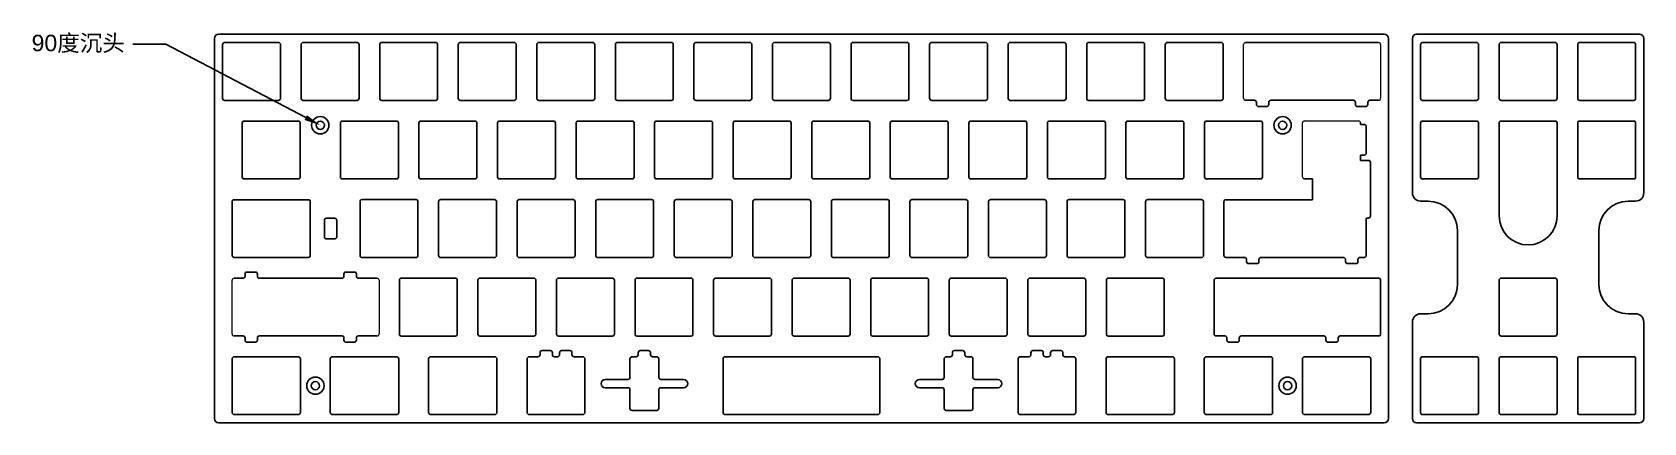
# Model space of a CAD drawing. Header units: millimetres. Extents: x -30 to 361, y 11 to 106.
import ezdxf
from ezdxf import colors
from ezdxf.entities.mleader import LeaderData, LeaderLine
from ezdxf.math import Vec2, Vec3

# ---------------------------------------------------------------- set-up
doc = ezdxf.new("R2010")
doc.units = ezdxf.units.MM
doc.layers.add('JELLY-00-00-06_PBL1', color=7, linetype='Continuous')
doc.layers.add('Visible_Pen_No__7', color=7, linetype='Continuous', lineweight=18)
doc.styles.get("Standard").update_dxf_attribs({"font": 'arial.ttf'})

msp = doc.modelspace()

# ---------------------------------------------------------------- linework, layer by layer
for p, q in [((15.67, 105.59), (298.37, 105.59)), ((306.18, 105.59), (360.28, 105.59)), ((14.67, 12.39), (14.67, 104.59)), ((299.37, 12.39), (299.37, 104.59)), ((305.18, 67.14), (305.18, 104.59)), ((361.28, 104.59), (361.28, 67.14)), ((326.21, 84.07), (326.21, 61.54)), ((339.76, 84.57), (326.71, 84.57)), ((340.26, 61.54), (340.26, 84.07)), ((18.95, 64.99), (18.95, 51.99)), ((37.42, 65.49), (19.45, 65.49)), ((37.92, 51.99), (37.92, 64.99)), ((308.98, 65.14), (307.18, 65.14)), ((357.48, 65.14), (359.28, 65.14)), ((41.32, 56.49), (41.32, 60.49)), ((41.82, 60.99), (43.82, 60.99)), ((44.32, 60.49), (44.32, 56.49)), ((43.82, 55.99), (41.82, 55.99)), ((316.08, 58.04), (316.08, 44.92)), ((350.38, 58.04), (350.38, 44.92)), ((19.45, 51.49), (37.42, 51.49)), ((305.18, 12.39), (305.18, 35.82)), ((308.98, 37.82), (307.18, 37.82)), ((357.48, 37.82), (359.28, 37.82)), ((361.28, 12.39), (361.28, 35.82)), ((19.45, 27.39), (35.03, 27.39)), ((43.27, 27.39), (58.85, 27.39)), ((67.08, 27.39), (82.66, 27.39)), ((175.53, 27.39), (138.51, 27.39)), ((246.97, 27.39), (231.38, 27.39)), ((270.78, 27.39), (255.2, 27.39)), ((294.59, 27.39), (279.01, 27.39)), ((18.95, 13.89), (18.95, 26.89)), ((35.53, 13.89), (35.53, 26.89)), ((42.77, 13.89), (42.77, 26.89)), ((59.35, 13.89), (59.35, 26.89)), ((66.58, 13.89), (66.58, 26.89)), ((83.16, 13.89), (83.16, 26.89)), ((138.01, 13.89), (138.01, 26.89)), ((176.03, 13.89), (176.03, 26.89)), ((230.88, 26.89), (230.88, 13.89)), ((247.47, 13.89), (247.47, 26.89)), ((254.7, 26.89), (254.7, 13.89)), ((271.28, 13.89), (271.28, 26.89)), ((278.51, 26.89), (278.51, 13.89)), ((295.09, 13.89), (295.09, 26.89)), ((35.03, 13.39), (19.45, 13.39)), ((58.85, 13.39), (43.27, 13.39)), ((82.66, 13.39), (67.08, 13.39)), ((175.53, 13.39), (138.51, 13.39)), ((231.38, 13.39), (246.97, 13.39)), ((255.2, 13.39), (270.78, 13.39)), ((279.01, 13.39), (294.59, 13.39)), ((298.37, 11.39), (15.67, 11.39)), ((360.28, 11.39), (306.18, 11.39))]:
    msp.add_line(p, q)
at = {"color": 51, "linetype": 'Continuous', "true_color": 0xf7f281}
for p, q in [((264.72, 103.59), (296.97, 103.59)), ((270.85, 89.59), (290.85, 89.59)), ((268.47, 51.49), (288.47, 51.49)), ((115.43, 26.89), (115.43, 22.39)), ((122.43, 22.39), (122.43, 26.89)), ((191.62, 22.39), (191.62, 26.89)), ((198.62, 26.89), (198.62, 22.39))]:
    msp.add_line(p, q, dxfattribs=at)
at = {"color": 51, "true_color": 0xf7f281}
for p, q in [((266.85, 89.59), (264.72, 89.59)), ((267.35, 88.59), (267.35, 89.09)), ((267.85, 88.09), (269.85, 88.09)), ((270.35, 88.59), (270.35, 89.09)), ((291.35, 88.59), (291.35, 89.09)), ((291.85, 88.09), (293.85, 88.09)), ((294.35, 88.59), (294.35, 89.09)), ((294.85, 89.59), (296.97, 89.59)), ((292.61, 84.09), (292.61, 83.74)), ((293.49, 83.74), (292.61, 83.74)), ((293.99, 76.8), (293.99, 83.24)), ((292.61, 76.3), (293.49, 76.3)), ((292.61, 75.02), (292.61, 76.3)), ((294.49, 75.02), (292.61, 75.02)), ((294.99, 74.52), (294.99, 61.52)), ((259.46, 64.99), (259.46, 51.99)), ((259.96, 65.49), (280.99, 65.49)), ((293.99, 61.02), (294.49, 61.02)), ((293.99, 61.02), (293.99, 51.99)), ((264.97, 50.49), (264.97, 50.99)), ((267.97, 50.49), (267.97, 50.99)), ((288.97, 50.49), (288.97, 50.99)), ((291.97, 50.49), (291.97, 50.99)), ((292.47, 51.49), (293.49, 51.49)), ((22.08, 47.44), (22.08, 46.94)), ((22.58, 47.94), (24.58, 47.94)), ((25.08, 47.44), (25.08, 46.94)), ((46.08, 47.44), (46.08, 46.94)), ((46.58, 47.94), (48.58, 47.94)), ((49.08, 47.44), (49.08, 46.94)), ((265.47, 49.99), (267.47, 49.99)), ((289.47, 49.99), (291.47, 49.99)), ((19.45, 46.44), (21.58, 46.44)), ((25.58, 46.44), (45.58, 46.44)), ((49.58, 46.44), (54.08, 46.44)), ((257.08, 45.94), (257.08, 32.94)), ((296.97, 46.44), (257.58, 46.44)), ((297.47, 32.94), (297.47, 45.94)), ((19.45, 32.44), (21.58, 32.44)), ((22.08, 31.44), (22.08, 31.94)), ((25.08, 31.44), (25.08, 31.94)), ((25.58, 32.44), (45.58, 32.44)), ((46.08, 31.44), (46.08, 31.94)), ((49.08, 31.44), (49.08, 31.94)), ((49.58, 32.44), (54.08, 32.44)), ((259.7, 32.44), (257.58, 32.44)), ((260.2, 31.44), (260.2, 31.94)), ((263.2, 31.44), (263.2, 31.94)), ((263.7, 32.44), (283.7, 32.44)), ((284.2, 31.44), (284.2, 31.94)), ((287.2, 31.44), (287.2, 31.94)), ((296.97, 32.44), (287.7, 32.44)), ((22.58, 30.94), (24.58, 30.94)), ((46.58, 30.94), (48.58, 30.94)), ((90.99, 27.39), (93.12, 27.39)), ((93.62, 28.39), (93.62, 27.89)), ((94.12, 28.89), (96.12, 28.89)), ((96.62, 28.39), (96.62, 27.89)), ((97.12, 27.39), (97.87, 27.39)), ((98.37, 28.39), (98.37, 27.89)), ((98.87, 28.89), (100.87, 28.89)), ((101.37, 28.39), (101.37, 27.89)), ((101.87, 27.39), (103.99, 27.39)), ((116.93, 27.39), (115.93, 27.39)), ((117.43, 28.39), (117.43, 27.89)), ((119.93, 28.89), (117.93, 28.89)), ((120.43, 28.39), (120.43, 27.89)), ((120.93, 27.39), (121.93, 27.39)), ((193.12, 27.39), (192.12, 27.39)), ((193.62, 28.39), (193.62, 27.89)), ((194.12, 28.89), (196.12, 28.89)), ((196.62, 28.39), (196.62, 27.89)), ((197.12, 27.39), (198.12, 27.39)), ((212.17, 27.39), (210.05, 27.39)), ((212.67, 28.39), (212.67, 27.89)), ((213.17, 28.89), (215.17, 28.89)), ((215.67, 28.39), (215.67, 27.89)), ((216.93, 27.39), (216.17, 27.39)), ((217.43, 28.39), (217.43, 27.89)), ((219.93, 28.89), (217.93, 28.89)), ((220.43, 28.39), (220.43, 27.89)), ((220.93, 27.39), (223.05, 27.39)), ((260.7, 30.94), (262.7, 30.94)), ((284.7, 30.94), (286.7, 30.94)), ((90.49, 13.89), (90.49, 26.89)), ((104.49, 26.89), (104.49, 13.89)), ((209.55, 26.89), (209.55, 13.89)), ((223.55, 13.89), (223.55, 26.89)), ((108.43, 20.89), (108.43, 20.89)), ((114.93, 21.89), (109.43, 21.89)), ((109.43, 19.89), (114.93, 19.89)), ((122.93, 21.89), (128.43, 21.89)), ((128.43, 19.89), (122.93, 19.89)), ((129.43, 20.89), (129.43, 20.89)), ((184.62, 20.89), (184.62, 20.89)), ((191.12, 21.89), (185.62, 21.89)), ((185.62, 19.89), (191.12, 19.89)), ((199.12, 21.89), (204.62, 21.89)), ((204.62, 19.89), (199.12, 19.89)), ((205.62, 20.89), (205.62, 20.89)), ((115.43, 19.39), (115.43, 14.89)), ((122.43, 14.89), (122.43, 19.39)), ((191.62, 14.89), (191.62, 19.39)), ((198.62, 19.39), (198.62, 14.89)), ((103.99, 13.39), (90.99, 13.39)), ((115.93, 14.39), (121.93, 14.39)), ((198.12, 14.39), (192.12, 14.39)), ((210.05, 13.39), (223.05, 13.39))]:
    msp.add_line(p, q, dxfattribs=at)
for points in [[(17.15, 89.57), (30.2, 89.57, 0.414214), (30.7, 90.07), (30.7, 103.12, 0.414214), (30.2, 103.62), (17.15, 103.62, 0.414214), (16.65, 103.12), (16.65, 90.07, 0.414214)], [(36.2, 89.57), (49.25, 89.57, 0.414214), (49.75, 90.07), (49.75, 103.12, 0.414214), (49.25, 103.62), (36.2, 103.62, 0.414214), (35.7, 103.12), (35.7, 90.07, 0.414214)], [(55.25, 89.57), (68.3, 89.57, 0.414214), (68.8, 90.07), (68.8, 103.12, 0.414214), (68.3, 103.62), (55.25, 103.62, 0.414214), (54.75, 103.12), (54.75, 90.07, 0.414214)], [(74.3, 89.57), (87.35, 89.57, 0.414214), (87.85, 90.07), (87.85, 103.12, 0.414214), (87.35, 103.62), (74.3, 103.62, 0.414214), (73.8, 103.12), (73.8, 90.07, 0.414214)], [(93.35, 89.57), (106.4, 89.57, 0.414214), (106.9, 90.07), (106.9, 103.12, 0.414214), (106.4, 103.62), (93.35, 103.62, 0.414214), (92.85, 103.12), (92.85, 90.07, 0.414214)], [(112.4, 89.57), (125.45, 89.57, 0.414214), (125.95, 90.07), (125.95, 103.12, 0.414214), (125.45, 103.62), (112.4, 103.62, 0.414214), (111.9, 103.12), (111.9, 90.07, 0.414214)], [(131.45, 89.57), (144.5, 89.57, 0.414214), (145, 90.07), (145, 103.12, 0.414214), (144.5, 103.62), (131.45, 103.62, 0.414214), (130.95, 103.12), (130.95, 90.07, 0.414214)], [(150.5, 89.57), (163.55, 89.57, 0.414214), (164.05, 90.07), (164.05, 103.12, 0.414214), (163.55, 103.62), (150.5, 103.62, 0.414214), (150, 103.12), (150, 90.07, 0.414214)], [(169.55, 89.57), (182.6, 89.57, 0.414214), (183.1, 90.07), (183.1, 103.12, 0.414214), (182.6, 103.62), (169.55, 103.62, 0.414214), (169.05, 103.12), (169.05, 90.07, 0.414214)], [(188.6, 89.57), (201.65, 89.57, 0.414214), (202.15, 90.07), (202.15, 103.12, 0.414214), (201.65, 103.62), (188.6, 103.62, 0.414214), (188.1, 103.12), (188.1, 90.07, 0.414214)], [(207.65, 89.57), (220.7, 89.57, 0.414214), (221.2, 90.07), (221.2, 103.12, 0.414214), (220.7, 103.62), (207.65, 103.62, 0.414214), (207.15, 103.12), (207.15, 90.07, 0.414214)], [(226.7, 89.57), (239.75, 89.57, 0.414214), (240.25, 90.07), (240.25, 103.12, 0.414214), (239.75, 103.62), (226.7, 103.62, 0.414214), (226.2, 103.12), (226.2, 90.07, 0.414214)], [(245.75, 89.57), (258.8, 89.57, 0.414214), (259.3, 90.07), (259.3, 103.12, 0.414214), (258.8, 103.62), (245.75, 103.62, 0.414214), (245.25, 103.12), (245.25, 90.07, 0.414214)], [(307.66, 89.57), (320.71, 89.57, 0.414214), (321.21, 90.07), (321.21, 103.12, 0.414214), (320.71, 103.62), (307.66, 103.62, 0.414214), (307.16, 103.12), (307.16, 90.07, 0.414214)], [(326.71, 89.57), (339.76, 89.57, 0.414214), (340.26, 90.07), (340.26, 103.12, 0.414214), (339.76, 103.62), (326.71, 103.62, 0.414214), (326.21, 103.12), (326.21, 90.07, 0.414214)], [(345.76, 89.57), (358.81, 89.57, 0.414214), (359.31, 90.07), (359.31, 103.12, 0.414214), (358.81, 103.62), (345.76, 103.62, 0.414214), (345.26, 103.12), (345.26, 90.07, 0.414214)], [(21.91, 70.52), (34.96, 70.52, 0.414214), (35.46, 71.02), (35.46, 84.07, 0.414214), (34.96, 84.57), (21.91, 84.57, 0.414214), (21.41, 84.07), (21.41, 71.02, 0.414214)], [(45.72, 70.52), (58.77, 70.52, 0.414214), (59.27, 71.02), (59.27, 84.07, 0.414214), (58.77, 84.57), (45.72, 84.57, 0.414214), (45.22, 84.07), (45.22, 71.02, 0.414214)], [(64.77, 70.52), (77.82, 70.52, 0.414214), (78.32, 71.02), (78.32, 84.07, 0.414214), (77.82, 84.57), (64.77, 84.57, 0.414214), (64.27, 84.07), (64.27, 71.02, 0.414214)], [(83.82, 70.52), (96.87, 70.52, 0.414214), (97.37, 71.02), (97.37, 84.07, 0.414214), (96.87, 84.57), (83.82, 84.57, 0.414214), (83.32, 84.07), (83.32, 71.02, 0.414214)], [(102.87, 70.52), (115.92, 70.52, 0.414214), (116.42, 71.02), (116.42, 84.07, 0.414214), (115.92, 84.57), (102.87, 84.57, 0.414214), (102.37, 84.07), (102.37, 71.02, 0.414214)], [(121.92, 70.52), (134.97, 70.52, 0.414214), (135.47, 71.02), (135.47, 84.07, 0.414214), (134.97, 84.57), (121.92, 84.57, 0.414214), (121.42, 84.07), (121.42, 71.02, 0.414214)], [(140.97, 70.52), (154.02, 70.52, 0.414214), (154.52, 71.02), (154.52, 84.07, 0.414214), (154.02, 84.57), (140.97, 84.57, 0.414214), (140.47, 84.07), (140.47, 71.02, 0.414214)], [(160.02, 70.52), (173.07, 70.52, 0.414214), (173.57, 71.02), (173.57, 84.07, 0.414214), (173.07, 84.57), (160.02, 84.57, 0.414214), (159.52, 84.07), (159.52, 71.02, 0.414214)], [(179.07, 70.52), (192.12, 70.52, 0.414214), (192.62, 71.02), (192.62, 84.07, 0.414214), (192.12, 84.57), (179.07, 84.57, 0.414214), (178.57, 84.07), (178.57, 71.02, 0.414214)], [(198.12, 70.52), (211.17, 70.52, 0.414214), (211.67, 71.02), (211.67, 84.07, 0.414214), (211.17, 84.57), (198.12, 84.57, 0.414214), (197.62, 84.07), (197.62, 71.02, 0.414214)], [(217.17, 70.52), (230.22, 70.52, 0.414214), (230.72, 71.02), (230.72, 84.07, 0.414214), (230.22, 84.57), (217.17, 84.57, 0.414214), (216.67, 84.07), (216.67, 71.02, 0.414214)], [(236.22, 70.52), (249.27, 70.52, 0.414214), (249.77, 71.02), (249.77, 84.07, 0.414214), (249.27, 84.57), (236.22, 84.57, 0.414214), (235.72, 84.07), (235.72, 71.02, 0.414214)], [(255.27, 70.52), (268.32, 70.52, 0.414214), (268.82, 71.02), (268.82, 84.07, 0.414214), (268.32, 84.57), (255.27, 84.57, 0.414214), (254.77, 84.07), (254.77, 71.02, 0.414214)], [(307.66, 70.52), (320.71, 70.52, 0.414214), (321.21, 71.02), (321.21, 84.07, 0.414214), (320.71, 84.57), (307.66, 84.57, 0.414214), (307.16, 84.07), (307.16, 71.02, 0.414214)], [(345.76, 70.52), (358.81, 70.52, 0.414214), (359.31, 71.02), (359.31, 84.07, 0.414214), (358.81, 84.57), (345.76, 84.57, 0.414214), (345.26, 84.07), (345.26, 71.02, 0.414214)], [(50.48, 51.47), (63.53, 51.47, 0.414214), (64.03, 51.97), (64.03, 65.02, 0.414214), (63.53, 65.52), (50.48, 65.52, 0.414214), (49.98, 65.02), (49.98, 51.97, 0.414214)], [(69.53, 51.47), (82.58, 51.47, 0.414214), (83.08, 51.97), (83.08, 65.02, 0.414214), (82.58, 65.52), (69.53, 65.52, 0.414214), (69.03, 65.02), (69.03, 51.97, 0.414214)], [(88.58, 51.47), (101.63, 51.47, 0.414214), (102.13, 51.97), (102.13, 65.02, 0.414214), (101.63, 65.52), (88.58, 65.52, 0.414214), (88.08, 65.02), (88.08, 51.97, 0.414214)], [(107.63, 51.47), (120.68, 51.47, 0.414214), (121.18, 51.97), (121.18, 65.02, 0.414214), (120.68, 65.52), (107.63, 65.52, 0.414214), (107.13, 65.02), (107.13, 51.97, 0.414214)], [(126.68, 51.47), (139.73, 51.47, 0.414214), (140.23, 51.97), (140.23, 65.02, 0.414214), (139.73, 65.52), (126.68, 65.52, 0.414214), (126.18, 65.02), (126.18, 51.97, 0.414214)], [(145.73, 51.47), (158.78, 51.47, 0.414214), (159.28, 51.97), (159.28, 65.02, 0.414214), (158.78, 65.52), (145.73, 65.52, 0.414214), (145.23, 65.02), (145.23, 51.97, 0.414214)], [(164.78, 51.47), (177.83, 51.47, 0.414214), (178.33, 51.97), (178.33, 65.02, 0.414214), (177.83, 65.52), (164.78, 65.52, 0.414214), (164.28, 65.02), (164.28, 51.97, 0.414214)], [(183.83, 51.47), (196.88, 51.47, 0.414214), (197.38, 51.97), (197.38, 65.02, 0.414214), (196.88, 65.52), (183.83, 65.52, 0.414214), (183.33, 65.02), (183.33, 51.97, 0.414214)], [(202.88, 51.47), (215.93, 51.47, 0.414214), (216.43, 51.97), (216.43, 65.02, 0.414214), (215.93, 65.52), (202.88, 65.52, 0.414214), (202.38, 65.02), (202.38, 51.97, 0.414214)], [(221.93, 51.47), (234.98, 51.47, 0.414214), (235.48, 51.97), (235.48, 65.02, 0.414214), (234.98, 65.52), (221.93, 65.52, 0.414214), (221.43, 65.02), (221.43, 51.97, 0.414214)], [(240.98, 51.47), (254.03, 51.47, 0.414214), (254.53, 51.97), (254.53, 65.02, 0.414214), (254.03, 65.52), (240.98, 65.52, 0.414214), (240.48, 65.02), (240.48, 51.97, 0.414214)], [(60.01, 32.42), (73.06, 32.42, 0.414214), (73.56, 32.92), (73.56, 45.97, 0.414214), (73.06, 46.47), (60.01, 46.47, 0.414214), (59.51, 45.97), (59.51, 32.92, 0.414214)], [(79.06, 32.42), (92.11, 32.42, 0.414214), (92.61, 32.92), (92.61, 45.97, 0.414214), (92.11, 46.47), (79.06, 46.47, 0.414214), (78.56, 45.97), (78.56, 32.92, 0.414214)], [(98.11, 32.42), (111.16, 32.42, 0.414214), (111.66, 32.92), (111.66, 45.97, 0.414214), (111.16, 46.47), (98.11, 46.47, 0.414214), (97.61, 45.97), (97.61, 32.92, 0.414214)], [(117.16, 32.42), (130.21, 32.42, 0.414214), (130.71, 32.92), (130.71, 45.97, 0.414214), (130.21, 46.47), (117.16, 46.47, 0.414214), (116.66, 45.97), (116.66, 32.92, 0.414214)], [(136.21, 32.42), (149.26, 32.42, 0.414214), (149.76, 32.92), (149.76, 45.97, 0.414214), (149.26, 46.47), (136.21, 46.47, 0.414214), (135.71, 45.97), (135.71, 32.92, 0.414214)], [(155.26, 32.42), (168.31, 32.42, 0.414214), (168.81, 32.92), (168.81, 45.97, 0.414214), (168.31, 46.47), (155.26, 46.47, 0.414214), (154.76, 45.97), (154.76, 32.92, 0.414214)], [(174.31, 32.42), (187.36, 32.42, 0.414214), (187.86, 32.92), (187.86, 45.97, 0.414214), (187.36, 46.47), (174.31, 46.47, 0.414214), (173.81, 45.97), (173.81, 32.92, 0.414214)], [(193.36, 32.42), (206.41, 32.42, 0.414214), (206.91, 32.92), (206.91, 45.97, 0.414214), (206.41, 46.47), (193.36, 46.47, 0.414214), (192.86, 45.97), (192.86, 32.92, 0.414214)], [(212.41, 32.42), (225.46, 32.42, 0.414214), (225.96, 32.92), (225.96, 45.97, 0.414214), (225.46, 46.47), (212.41, 46.47, 0.414214), (211.91, 45.97), (211.91, 32.92, 0.414214)], [(231.46, 32.42), (244.51, 32.42, 0.414214), (245.01, 32.92), (245.01, 45.97, 0.414214), (244.51, 46.47), (231.46, 46.47, 0.414214), (230.96, 45.97), (230.96, 32.92, 0.414214)], [(326.71, 32.42), (339.76, 32.42, 0.414214), (340.26, 32.92), (340.26, 45.97, 0.414214), (339.76, 46.47), (326.71, 46.47, 0.414214), (326.21, 45.97), (326.21, 32.92, 0.414214)], [(307.66, 13.37), (320.71, 13.37, 0.414214), (321.21, 13.87), (321.21, 26.92, 0.414214), (320.71, 27.42), (307.66, 27.42, 0.414214), (307.16, 26.92), (307.16, 13.87, 0.414214)], [(326.71, 13.37), (339.76, 13.37, 0.414214), (340.26, 13.87), (340.26, 26.92, 0.414214), (339.76, 27.42), (326.71, 27.42, 0.414214), (326.21, 26.92), (326.21, 13.87, 0.414214)], [(345.76, 13.37), (358.81, 13.37, 0.414214), (359.31, 13.87), (359.31, 26.92, 0.414214), (358.81, 27.42), (345.76, 27.42, 0.414214), (345.26, 26.92), (345.26, 13.87, 0.414214)]]:
    msp.add_lwpolyline(points, format="xyb", close=True)
for centre, radius in [((40.34, 83.54), 2.1), ((40.34, 83.54), 1), ((273.7, 83.54), 2.1), ((273.7, 83.54), 1), ((39.15, 20.39), 2.1), ((39.15, 20.39), 1), ((274.9, 20.39), 2.1), ((274.9, 20.39), 1)]:
    msp.add_circle(centre, radius)
for centre, radius, start, end in [((15.67, 104.59), 1, 90, 180), ((298.37, 104.59), 1, 0, 90), ((306.18, 104.59), 1, 90, 180), ((360.28, 104.59), 1, 0, 90), ((326.71, 84.07), 0.5, 90, 180), ((339.76, 84.07), 0.5, 0, 90), ((307.18, 67.14), 2, 180, 270), ((359.28, 67.14), 2, 270, 0), ((19.45, 64.99), 0.5, 90, 180), ((37.42, 64.99), 0.5, 0, 90), ((308.98, 58.04), 7.1, 0, 90), ((357.48, 58.04), 7.1, 90, 180), ((41.82, 60.49), 0.5, 90, 180), ((43.82, 60.49), 0.5, 0, 90), ((333.23, 61.54), 7.02, 180, 0), ((41.82, 56.49), 0.5, 180, 270), ((43.82, 56.49), 0.5, 270, 0), ((19.45, 51.99), 0.5, 180, 270), ((37.42, 51.99), 0.5, 270, 360), ((308.98, 44.92), 7.1, 270, 0), ((357.48, 44.92), 7.1, 180, 270), ((307.18, 35.82), 2, 90, 180), ((359.28, 35.82), 2, 0, 90), ((19.45, 26.89), 0.5, 90, 180), ((35.03, 26.89), 0.5, 360, 90), ((43.27, 26.89), 0.5, 90, 180), ((58.85, 26.89), 0.5, 0, 90), ((67.08, 26.89), 0.5, 90, 180), ((82.66, 26.89), 0.5, 0, 90), ((138.51, 26.89), 0.5, 90, 180), ((175.53, 26.89), 0.5, 0, 90), ((231.38, 26.89), 0.5, 90, 180), ((246.97, 26.89), 0.5, 0, 90), ((255.2, 26.89), 0.5, 90, 180), ((270.78, 26.89), 0.5, 0, 90), ((279.01, 26.89), 0.5, 90, 180), ((294.59, 26.89), 0.5, 0, 90), ((15.67, 12.39), 1, 180, 270), ((19.45, 13.89), 0.5, 180, 270), ((35.03, 13.89), 0.5, 270, 0), ((43.27, 13.89), 0.5, 180, 270), ((58.85, 13.89), 0.5, 270, 0), ((67.08, 13.89), 0.5, 180, 270), ((82.66, 13.89), 0.5, 270, 0), ((138.51, 13.89), 0.5, 180, 270), ((175.53, 13.89), 0.5, 270, 360), ((231.38, 13.89), 0.5, 180, 270), ((246.97, 13.89), 0.5, 270, 360), ((255.2, 13.89), 0.5, 180, 270), ((270.78, 13.89), 0.5, 270, 360), ((279.01, 13.89), 0.5, 180, 270), ((294.59, 13.89), 0.5, 270, 360), ((298.37, 12.39), 1, 270, 0), ((306.18, 12.39), 1, 180, 270), ((360.28, 12.39), 1, 270, 0)]:
    msp.add_arc(centre, radius, start, end)
for centre, radius, start, end in [((266.85, 89.09), 0.5, 0, 90), ((267.85, 88.59), 0.5, 180, 270), ((269.85, 88.59), 0.5, 270, 0), ((270.85, 89.09), 0.5, 90, 180), ((290.85, 89.09), 0.5, 0, 90), ((291.85, 88.59), 0.5, 180, 270), ((293.85, 88.59), 0.5, 270, 0), ((294.85, 89.09), 0.5, 90, 180), ((293.49, 83.24), 0.5, 360, 90), ((293.49, 76.8), 0.5, 270, 360), ((294.49, 74.52), 0.5, 0, 90), ((259.96, 64.99), 0.5, 90, 180), ((294.49, 61.52), 0.5, 270, 0), ((259.96, 51.99), 0.5, 180, 270), ((264.47, 50.99), 0.5, 0, 90), ((268.47, 50.99), 0.5, 90, 180), ((288.47, 50.99), 0.5, 0, 90), ((292.47, 50.99), 0.5, 90, 180), ((293.49, 51.99), 0.5, 270, 0), ((21.58, 46.94), 0.5, 270, 0), ((22.58, 47.44), 0.5, 90, 180), ((24.58, 47.44), 0.5, 0, 90), ((25.58, 46.94), 0.5, 180, 270), ((45.58, 46.94), 0.5, 270, 0), ((46.58, 47.44), 0.5, 90, 180), ((48.58, 47.44), 0.5, 0, 90), ((49.58, 46.94), 0.5, 180, 270), ((265.47, 50.49), 0.5, 180, 270), ((267.47, 50.49), 0.5, 270, 0), ((289.47, 50.49), 0.5, 180, 270), ((291.47, 50.49), 0.5, 270, 0), ((257.58, 45.94), 0.5, 90, 180), ((296.97, 45.94), 0.5, 0, 90), ((21.58, 31.94), 0.5, 0, 90), ((22.58, 31.44), 0.5, 180, 270), ((24.58, 31.44), 0.5, 270, 0), ((25.58, 31.94), 0.5, 90, 180), ((45.58, 31.94), 0.5, 0, 90), ((46.58, 31.44), 0.5, 180, 270), ((48.58, 31.44), 0.5, 270, 0), ((49.58, 31.94), 0.5, 90, 180), ((257.58, 32.94), 0.5, 180, 270), ((259.7, 31.94), 0.5, 0, 90), ((260.7, 31.44), 0.5, 180, 270), ((262.7, 31.44), 0.5, 270, 0), ((263.7, 31.94), 0.5, 90, 180), ((283.7, 31.94), 0.5, 0, 90), ((284.7, 31.44), 0.5, 180, 270), ((286.7, 31.44), 0.5, 270, 0), ((287.7, 31.94), 0.5, 90, 180), ((296.97, 32.94), 0.5, 270, 0), ((90.99, 26.89), 0.5, 90, 180), ((93.12, 27.89), 0.5, 270, 0), ((94.12, 28.39), 0.5, 90, 180), ((96.12, 28.39), 0.5, 0, 90), ((97.12, 27.89), 0.5, 180, 270), ((97.87, 27.89), 0.5, 270, 0), ((98.87, 28.39), 0.5, 90, 180), ((100.87, 28.39), 0.5, 0, 90), ((101.87, 27.89), 0.5, 180, 270), ((103.99, 26.89), 0.5, 0, 90), ((115.93, 26.89), 0.5, 90, 180), ((116.93, 27.89), 0.5, 270, 0), ((117.93, 28.39), 0.5, 90, 180), ((119.93, 28.39), 0.5, 0, 90), ((120.93, 27.89), 0.5, 180, 270), ((121.93, 26.89), 0.5, 0, 90), ((192.12, 26.89), 0.5, 90, 180), ((193.12, 27.89), 0.5, 270, 0), ((194.12, 28.39), 0.5, 90, 180), ((196.12, 28.39), 0.5, 0, 90), ((197.12, 27.89), 0.5, 180, 270), ((198.12, 26.89), 0.5, 0, 90), ((210.05, 26.89), 0.5, 90, 180), ((212.17, 27.89), 0.5, 270, 0), ((213.17, 28.39), 0.5, 90, 180), ((215.17, 28.39), 0.5, 0, 90), ((216.17, 27.89), 0.5, 180, 270), ((216.93, 27.89), 0.5, 270, 0), ((217.93, 28.39), 0.5, 90, 180), ((219.93, 28.39), 0.5, 0, 90), ((220.93, 27.89), 0.5, 180, 270), ((223.05, 26.89), 0.5, 0, 90), ((109.43, 20.89), 1, 90, 180), ((109.43, 20.89), 1, 180, 270), ((114.93, 22.39), 0.5, 270, 0), ((114.93, 19.39), 0.5, 0, 90), ((122.93, 22.39), 0.5, 180, 270), ((122.93, 19.39), 0.5, 90, 180), ((128.43, 20.89), 1, 0, 90), ((128.43, 20.89), 1, 270, 0), ((185.62, 20.89), 1, 90, 180), ((185.62, 20.89), 1, 180, 270), ((191.12, 22.39), 0.5, 270, 0), ((191.12, 19.39), 0.5, 0, 90), ((199.12, 22.39), 0.5, 180, 270), ((199.12, 19.39), 0.5, 90, 180), ((204.62, 20.89), 1, 0, 90), ((204.62, 20.89), 1, 270, 0), ((90.99, 13.89), 0.5, 180, 270), ((103.99, 13.89), 0.5, 270, 0), ((115.93, 14.89), 0.5, 180, 270), ((121.93, 14.89), 0.5, 270, 0), ((192.12, 14.89), 0.5, 180, 270), ((198.12, 14.89), 0.5, 270, 0), ((210.05, 13.89), 0.5, 180, 270), ((223.05, 13.89), 0.5, 270, 360)]:
    msp.add_arc(centre, radius, start, end, dxfattribs=at)
at = {"layer": 'JELLY-00-00-06_PBL1', "color": 51, "linetype": 'Continuous', "true_color": 0xf7f281}
for p, q in [((280.99, 70.54), (279.01, 70.54)), ((280.99, 65.49), (280.99, 70.54)), ((264.47, 51.49), (259.96, 51.49))]:
    msp.add_line(p, q, dxfattribs=at)
at = {"layer": 'Visible_Pen_No__7', "color": 51, "linetype": 'Continuous', "lineweight": 18, "true_color": 0xf7f281}
for p, q in [((264.22, 90.09), (264.22, 103.09)), ((297.47, 103.09), (297.47, 90.09)), ((278.51, 71.04), (278.51, 84.09)), ((279.01, 84.59), (292.11, 84.59)), ((18.95, 32.94), (18.95, 45.94)), ((54.58, 45.94), (54.58, 32.94))]:
    msp.add_line(p, q, dxfattribs=at)
for centre, start, end in [((264.72, 103.09), 90, 180), ((296.97, 103.09), 0, 90), ((264.72, 90.09), 180, 270), ((296.97, 90.09), 270, 0), ((279.01, 84.09), 90, 180), ((292.11, 84.09), 0, 90), ((279.01, 71.04), 180, 270), ((19.45, 45.94), 90, 180), ((54.08, 45.94), 0, 90), ((19.45, 32.94), 180, 270), ((54.08, 32.94), 270, 0)]:
    msp.add_arc(centre, 0.5, start, end, dxfattribs=at)

# ---------------------------------------------------------------- leaders
ml = msp.add_multileader_mtext('Standard')
ml.set_content('90{\\fSimSun|b0|i0|c134|p2;度沉头}', color=256)
ml.set_leader_properties()
ml.build(insert=Vec2(0, 0))
ctx = ml.context
ctx.base_point, ctx.plane_origin = Vec3(-31.9, 103.2), Vec3(40.34, 83.54)
ctx.text_align_type = 2
notes = []
notes.append((ctx, [(0, (1, 1, 0), (2.91, 103.2), (-1, 0), 8, [(0, [(40.34, 83.54)], 0, [])])]))
ctx.mtext.insert, ctx.mtext.alignment, ctx.mtext.flow_direction = Vec3(-7.09, 105.49), 3, 5
for ctx, leaders in notes:
    for number, flags, end, landing, length, lines in leaders:
        leader = LeaderData()
        leader.index, (leader.has_last_leader_line, leader.has_dogleg_vector, leader.attachment_direction) = number, flags
        leader.last_leader_point, leader.dogleg_vector, leader.dogleg_length = Vec3(end), Vec3(landing), length
        for number, points, colour, breaks in lines:
            line = LeaderLine()
            line.index, line.vertices, line.color, line.breaks = number, Vec3.list(points), colors.encode_raw_color(colour), breaks
            leader.lines.append(line)
        ctx.leaders.append(leader)

doc.saveas('drawing.dxf')
